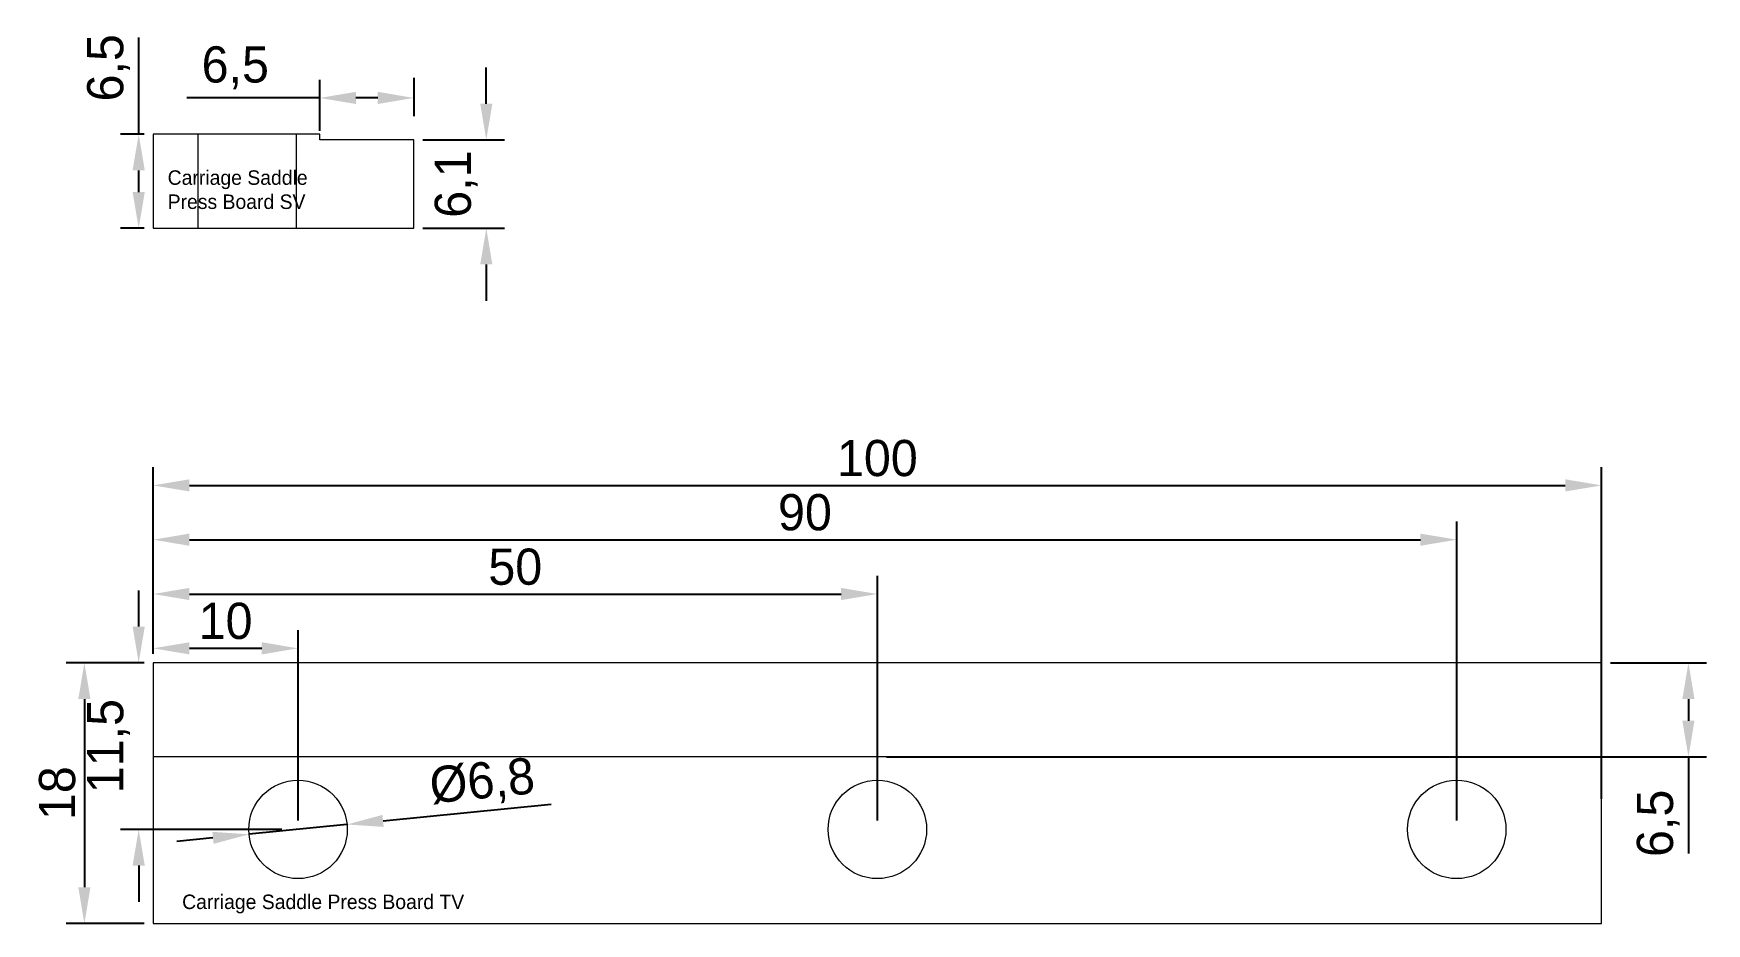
# Model space of a CAD drawing. Header units: millimetres. Extents: x 17 to 132, y 79 to 140.
import ezdxf

# ---------------------------------------------------------------- set-up
doc = ezdxf.new("R2010")
doc.units = ezdxf.units.MM
doc.layers.add('Dim', color=1, linetype='Continuous')
doc.layers.add('Text', color=7, linetype='Continuous')
doc.layers.add('Inner', color=8, linetype='Continuous', lineweight=9)
doc.layers.add('Main', color=7, linetype='Continuous', lineweight=20)
doc.dimstyles.new('ISO-25', dxfattribs={"dimtxt": 2.5, "dimasz": 2.5, "dimexe": 1.25, "dimexo": 0.625, "dimtad": 1, "dimtxsty": 'Standard', "dimcen": 2.5, "dimadec": 0, "dimazin": 0, "dimtfac": 1, "dimtmove": 0, "dimatfit": 3, "dimfxl": 1, "dimarcsym": 0})

# ---------------------------------------------------------------- blocks, each defined once
blk = doc.blocks.new('SLEDE GLIDER TV')
at = {"layer": 'Inner'}
blk.add_line((100, -6.5), (0, -6.5), dxfattribs=at)
at = {"layer": 'Main'}
for p, q in [((100, 0), (0, 0)), ((0, 0), (0, -18)), ((100, -18), (100, 0)), ((0, -18), (100, -18))]:
    blk.add_line(p, q, dxfattribs=at)
for centre in [(10, -11.5), (50, -11.5), (90, -11.5)]:
    blk.add_circle(centre, 3.4, dxfattribs=at)
at = {"layer": 'Text', "insert": (2, -16), "char_height": 1, "attachment_point": 1}
blk.add_mtext('Carriage Saddle Press Board TV', dxfattribs=at)
blk = doc.blocks.new('SLEDE GLIDER SV')
at = {"layer": 'Inner'}
for p, q in [((3.1, 0), (3.1, 6.5)), ((9.9, 0), (9.9, 6.5))]:
    blk.add_line(p, q, dxfattribs=at)
at = {"layer": 'Main'}
for p, q in [((11.5, 6.5), (0, 6.5)), ((0, 6.5), (0, 0)), ((11.5, 6.1), (11.5, 6.5)), ((18, 6.1), (11.5, 6.1)), ((18, 0), (18, 6.1)), ((0, 0), (18, 0))]:
    blk.add_line(p, q, dxfattribs=at)
at = {"layer": 'Main', "insert": (1, 4), "char_height": 1, "attachment_point": 1}
blk.add_mtext('Carriage Saddle\\PPress Board SV', dxfattribs=at)
blk = doc.blocks.new('*D3')
at = {"color": 0, "linetype": 'ByBlock', "lineweight": -2}
for p, q in [((24, 99.5), (24, 102)), ((24.38, 97), (22.75, 97)), ((33.88, 85.5), (22.75, 85.5)), ((24, 83), (24, 80.5))]:
    blk.add_line(p, q, dxfattribs=at)
at = {"color": 0, "linetype": 'ByBlock'}
for points in [[(24, 97), (23.58, 99.5), (24.42, 99.5)], [(24, 85.5), (23.58, 83), (24.42, 83)]]:
    blk.add_solid(points, dxfattribs=at)
at = {"layer": 'DEFPOINTS', "color": 0, "linetype": 'ByBlock'}
for p in [(25, 97), (34.5, 85.5)]:
    blk.add_point(p, dxfattribs=at)
at = {"color": 0, "linetype": 'ByBlock', "lineweight": -2, "insert": (21.92, 91.25), "char_height": 2.5, "attachment_point": 5, "rotation": 90}
blk.add_mtext('\\A1;11,5', dxfattribs=at)
blk = doc.blocks.new('*D4')
at = {"color": 0, "linetype": 'ByBlock', "lineweight": -2}
for p, q in [((24.38, 97), (19, 97)), ((20.25, 94.5), (20.25, 81.5)), ((24.38, 79), (19, 79))]:
    blk.add_line(p, q, dxfattribs=at)
at = {"color": 0, "linetype": 'ByBlock'}
for points in [[(20.25, 97), (19.83, 94.5), (20.67, 94.5)], [(20.25, 79), (19.83, 81.5), (20.67, 81.5)]]:
    blk.add_solid(points, dxfattribs=at)
at = {"layer": 'DEFPOINTS', "color": 0, "linetype": 'ByBlock'}
for p in [(25, 97), (25, 79)]:
    blk.add_point(p, dxfattribs=at)
at = {"color": 0, "linetype": 'ByBlock', "lineweight": -2, "insert": (18.38, 88), "char_height": 2.5, "attachment_point": 5, "rotation": 90}
blk.add_mtext('\\A1;18', dxfattribs=at)
blk = doc.blocks.new('*D5')
at = {"color": 0, "linetype": 'ByBlock', "lineweight": -2}
for p, q in [((24, 133.5), (24, 140.17)), ((24.38, 133.5), (22.75, 133.5)), ((24, 129.5), (24, 131)), ((24.38, 127), (22.75, 127))]:
    blk.add_line(p, q, dxfattribs=at)
at = {"color": 0, "linetype": 'ByBlock'}
for points in [[(24, 133.5), (24.42, 131), (23.58, 131)], [(24, 127), (24.42, 129.5), (23.58, 129.5)]]:
    blk.add_solid(points, dxfattribs=at)
at = {"layer": 'DEFPOINTS', "color": 0, "linetype": 'ByBlock'}
for p in [(25, 133.5), (25, 127)]:
    blk.add_point(p, dxfattribs=at)
at = {"color": 0, "linetype": 'ByBlock', "lineweight": -2, "insert": (21.92, 138.08), "char_height": 2.5, "attachment_point": 5, "rotation": 90}
blk.add_mtext('\\A1;6,5', dxfattribs=at)
blk = doc.blocks.new('*D6')
at = {"color": 0, "linetype": 'ByBlock', "lineweight": -2}
for p, q in [((48, 135.6), (48, 138.1)), ((43.62, 133.1), (49.25, 133.1)), ((43.62, 127), (49.25, 127)), ((48, 124.5), (48, 122))]:
    blk.add_line(p, q, dxfattribs=at)
at = {"color": 0, "linetype": 'ByBlock'}
for points in [[(48, 133.1), (48.42, 135.6), (47.58, 135.6)], [(48, 127), (48.42, 124.5), (47.58, 124.5)]]:
    blk.add_solid(points, dxfattribs=at)
at = {"layer": 'DEFPOINTS', "color": 0, "linetype": 'ByBlock'}
for p in [(43, 133.1), (43, 127)]:
    blk.add_point(p, dxfattribs=at)
at = {"color": 0, "linetype": 'ByBlock', "lineweight": -2, "insert": (45.92, 130.05), "char_height": 2.5, "attachment_point": 5, "rotation": 90}
blk.add_mtext('\\A1;6,1', dxfattribs=at)
blk = doc.blocks.new('*D7')
at = {"color": 0, "linetype": 'ByBlock', "lineweight": -2}
for p, q in [((36.5, 133.72), (36.5, 137.25)), ((43, 137.38), (43, 134.75)), ((36.5, 136), (27.33, 136)), ((40.5, 136), (39, 136))]:
    blk.add_line(p, q, dxfattribs=at)
at = {"color": 0, "linetype": 'ByBlock'}
for points in [[(36.5, 136), (39, 136.42), (39, 135.58)], [(43, 136), (40.5, 136.42), (40.5, 135.58)]]:
    blk.add_solid(points, dxfattribs=at)
at = {"layer": 'DEFPOINTS', "color": 0, "linetype": 'ByBlock'}
for p in [(43, 138), (36.5, 133.1)]:
    blk.add_point(p, dxfattribs=at)
at = {"color": 0, "linetype": 'ByBlock', "lineweight": -2, "insert": (30.67, 138.08), "char_height": 2.5, "attachment_point": 5}
blk.add_mtext('\\A1;6,5', dxfattribs=at)
blk = doc.blocks.new('*D8')
at = {"color": 0, "linetype": 'ByBlock', "lineweight": -2}
for p, q in [((125.62, 97), (132.25, 97)), ((131, 94.5), (131, 93)), ((75.62, 90.5), (132.25, 90.5)), ((131, 90.5), (131, 83.83))]:
    blk.add_line(p, q, dxfattribs=at)
at = {"color": 0, "linetype": 'ByBlock'}
for points in [[(131, 97), (130.58, 94.5), (131.42, 94.5)], [(131, 90.5), (130.58, 93), (131.42, 93)]]:
    blk.add_solid(points, dxfattribs=at)
at = {"layer": 'DEFPOINTS', "color": 0, "linetype": 'ByBlock'}
for p in [(125, 97), (75, 90.5)]:
    blk.add_point(p, dxfattribs=at)
at = {"color": 0, "linetype": 'ByBlock', "lineweight": -2, "insert": (128.92, 85.92), "char_height": 2.5, "attachment_point": 5, "rotation": 90}
blk.add_mtext('\\A1;6,5', dxfattribs=at)
blk = doc.blocks.new('*D9')
at = {"color": 0, "linetype": 'ByBlock', "lineweight": -2}
for p, q in [((25, 97.62), (25, 99.25)), ((35, 86.12), (35, 99.25)), ((27.5, 98), (32.5, 98))]:
    blk.add_line(p, q, dxfattribs=at)
at = {"color": 0, "linetype": 'ByBlock'}
for points in [[(25, 98), (27.5, 97.58), (27.5, 98.42)], [(35, 98), (32.5, 97.58), (32.5, 98.42)]]:
    blk.add_solid(points, dxfattribs=at)
at = {"layer": 'DEFPOINTS', "color": 0, "linetype": 'ByBlock'}
for p in [(25, 97), (35, 85.5)]:
    blk.add_point(p, dxfattribs=at)
at = {"color": 0, "linetype": 'ByBlock', "lineweight": -2, "insert": (30, 99.88), "char_height": 2.5, "attachment_point": 5}
blk.add_mtext('\\A1;10', dxfattribs=at)
blk = doc.blocks.new('*D10')
at = {"color": 0, "linetype": 'ByBlock', "lineweight": -2}
for p, q in [((25, 97.62), (25, 103)), ((75, 86.12), (75, 103)), ((27.5, 101.75), (72.5, 101.75))]:
    blk.add_line(p, q, dxfattribs=at)
at = {"color": 0, "linetype": 'ByBlock'}
for points in [[(25, 101.75), (27.5, 101.33), (27.5, 102.17)], [(75, 101.75), (72.5, 101.33), (72.5, 102.17)]]:
    blk.add_solid(points, dxfattribs=at)
at = {"layer": 'DEFPOINTS', "color": 0, "linetype": 'ByBlock'}
for p in [(25, 97), (75, 85.5)]:
    blk.add_point(p, dxfattribs=at)
at = {"color": 0, "linetype": 'ByBlock', "lineweight": -2, "insert": (50, 103.62), "char_height": 2.5, "attachment_point": 5}
blk.add_mtext('\\A1;50', dxfattribs=at)
blk = doc.blocks.new('*D11')
at = {"color": 0, "linetype": 'ByBlock', "lineweight": -2}
for p, q in [((25, 97.62), (25, 106.75)), ((115, 86.12), (115, 106.75)), ((27.5, 105.5), (112.5, 105.5))]:
    blk.add_line(p, q, dxfattribs=at)
at = {"color": 0, "linetype": 'ByBlock'}
for points in [[(25, 105.5), (27.5, 105.08), (27.5, 105.92)], [(115, 105.5), (112.5, 105.08), (112.5, 105.92)]]:
    blk.add_solid(points, dxfattribs=at)
at = {"layer": 'DEFPOINTS', "color": 0, "linetype": 'ByBlock'}
for p in [(25, 97), (115, 85.5)]:
    blk.add_point(p, dxfattribs=at)
at = {"color": 0, "linetype": 'ByBlock', "lineweight": -2, "insert": (70, 107.38), "char_height": 2.5, "attachment_point": 5}
blk.add_mtext('\\A1;90', dxfattribs=at)
blk = doc.blocks.new('*D12')
at = {"color": 0, "linetype": 'ByBlock', "lineweight": -2}
for p, q in [((25, 97.62), (25, 110.5)), ((125, 87.62), (125, 110.5)), ((27.5, 109.25), (122.5, 109.25))]:
    blk.add_line(p, q, dxfattribs=at)
at = {"color": 0, "linetype": 'ByBlock'}
for points in [[(25, 109.25), (27.5, 108.83), (27.5, 109.67)], [(125, 109.25), (122.5, 108.83), (122.5, 109.67)]]:
    blk.add_solid(points, dxfattribs=at)
at = {"layer": 'DEFPOINTS', "color": 0, "linetype": 'ByBlock'}
for p in [(25, 97), (125, 87)]:
    blk.add_point(p, dxfattribs=at)
at = {"color": 0, "linetype": 'ByBlock', "lineweight": -2, "insert": (75, 111.12), "char_height": 2.5, "attachment_point": 5}
blk.add_mtext('\\A1;100', dxfattribs=at)
blk = doc.blocks.new('*D13')
at = {"color": 0, "linetype": 'ByBlock', "lineweight": -2}
for p, q in [((40.87, 86.09), (52.48, 87.25)), ((38.38, 85.84), (31.62, 85.16)), ((29.13, 84.91), (26.64, 84.66))]:
    blk.add_line(p, q, dxfattribs=at)
at = {"color": 0, "linetype": 'ByBlock'}
for points in [[(38.38, 85.84), (40.91, 85.67), (40.83, 86.5)], [(31.62, 85.16), (29.17, 84.5), (29.09, 85.33)]]:
    blk.add_solid(points, dxfattribs=at)
at = {"layer": 'DEFPOINTS', "color": 0, "linetype": 'ByBlock'}
for p in [(38.38, 85.84), (31.62, 85.16)]:
    blk.add_point(p, dxfattribs=at)
at = {"color": 0, "linetype": 'ByBlock', "lineweight": -2, "insert": (47.73, 88.66), "char_height": 2.5, "attachment_point": 5, "rotation": 5.7106}
blk.add_mtext('\\A1;%%c6,8', dxfattribs=at)

msp = doc.modelspace()

# ---------------------------------------------------------------- block references
at = {"layer": 'Main'}
for name, p in [('SLEDE GLIDER SV', (25, 127)), ('SLEDE GLIDER TV', (25, 97))]:
    msp.add_blockref(name, p, dxfattribs=at)

# ---------------------------------------------------------------- dimensions: what is measured, and where the dimension line sits
at = {"layer": 'Dim'}
for base, p1, p2, picture, middle in [((24, 133.5), (25, 127), (25, 133.5), '*D5', (21.917, 138.083)), ((48, 133.1), (43, 127), (43, 133.1), '*D6', (45.917, 130.05)), ((24, 85.5), (25, 97), (34.5, 85.5), '*D3', (21.917, 91.25)), ((20.25, 79), (25, 97), (25, 79), '*D4', (18.375, 88)), ((131, 90.5), (125, 97), (75, 90.5), '*D8', (128.917, 85.917))]:
    dim = msp.add_linear_dim(base=base, p1=p1, p2=p2, angle=90, dimstyle='ISO-25', dxfattribs=at)
    dim.commit()
    dim.dimension.update_dxf_attribs({"geometry": picture, "text_midpoint": middle})
for base, p1, p2, picture, middle in [((36.5, 136), (43, 138), (36.5, 133.1), '*D7', (30.667, 138.083)), ((125, 109.25), (25, 97), (125, 87), '*D12', (75, 111.125)), ((115, 105.5), (25, 97), (115, 85.5), '*D11', (70, 107.375)), ((75, 101.75), (25, 97), (75, 85.5), '*D10', (50, 103.625)), ((35, 98), (25, 97), (35, 85.5), '*D9', (30, 99.875))]:
    dim = msp.add_linear_dim(base=base, p1=p1, p2=p2, dimstyle='ISO-25', dxfattribs=at)
    dim.commit()
    dim.dimension.update_dxf_attribs({"geometry": picture, "text_midpoint": middle})
dim = msp.add_diameter_dim_2p(p1=(31.617, 85.162), p2=(38.383, 85.838), dimstyle='ISO-25', dxfattribs=at)
dim.commit()
dim.dimension.update_dxf_attribs({"geometry": '*D13', "text_midpoint": (47.732, 88.658)})

doc.saveas('drawing.dxf')
